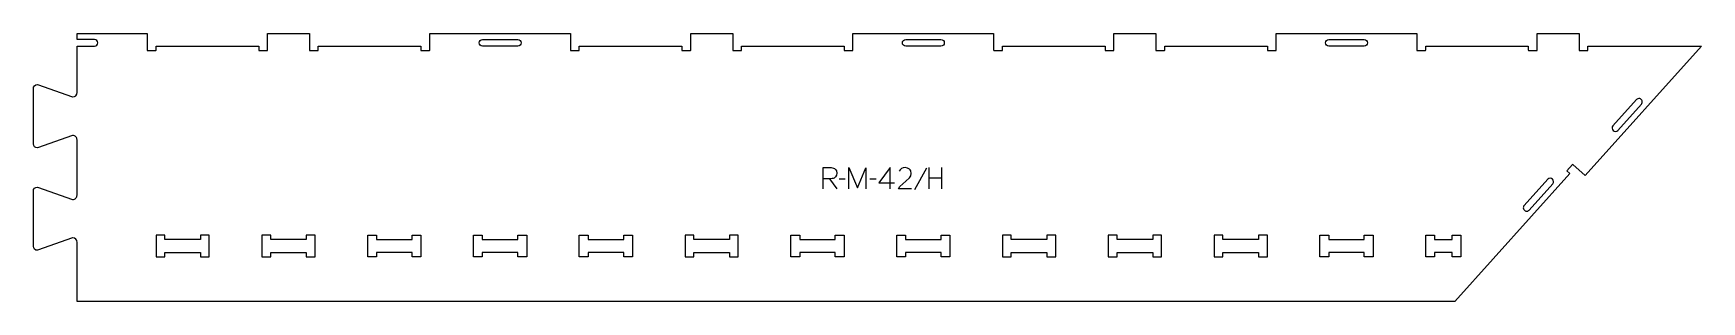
# Model space of a CAD drawing. Header units: millimetres. Extents: x -1117 to 1249, y -190 to 190.
import ezdxf

# ---------------------------------------------------------------- set-up
doc = ezdxf.new("R2010")
doc.units = ezdxf.units.MM
for name, color, linetype, true_color in [('1_ANYTOOL_1MMDEEP_LABELS_S', 2, 'Continuous', 0xffff00), ('3_ANYTOOL_CUTTHROUGH_INSID', 4, 'Continuous', 0x00ffff), ('4_ANYTOOL_CUTTHROUGH_OUTSI', 5, 'Continuous', 0x0000ff)]:
    doc.layers.add(name, color=color, linetype=linetype, true_color=true_color)

msp = doc.modelspace()

# ---------------------------------------------------------------- linework, layer by layer
at = {"layer": '1_ANYTOOL_1MMDEEP_LABELS_S'}
for p, q in [((153.1, 0), (153.1, -30)), ((171.4, -30), (171.4, 0)), ((12, -15.6), (22.5, -30)), ((34.5, -16.1), (25.7, -16.2)), ((78, -16.1), (69.2, -16.2)), ((82.2, -21.3), (104, -21.3)), ((149.7, -0.5), (132.5, -31.2)), ((171.4, -14.7), (153.1, -14.7))]:
    msp.add_line(p, q, dxfattribs=at)
for points in [[(3, -30), (3, 0), (14.4, 0), (17.8, -0.5), (19.2, -1.1), (20.3, -2), (21.2, -3.1), (21.8, -4.4), (22.3, -7.8), (21.9, -10.6), (20.5, -13), (19.6, -14.1), (18.5, -14.8), (17.2, -15.3), (15.8, -15.5), (14, -15.6), (12, -15.6), (3, -15.6)], [(39.6, -30), (39.6, 0), (51.6, -28.4), (63.6, -0.1), (63.6, -30)], [(98.2, -30), (98.3, 0), (82.2, -21.3)], [(128.4, -30), (110.1, -29.9), (111.7, -26.5), (120.2, -19.1), (125.6, -14.4), (127.4, -11.6), (128, -8.2), (127.3, -4.7), (126.5, -3.3), (125.4, -2.1), (122.6, -0.5), (119.1, 0), (116.3, -0.3), (114, -1.3), (112.1, -2.9), (110.6, -5.1)]]:
    msp.add_lwpolyline(points, dxfattribs=at)
at = {"layer": '3_ANYTOOL_CUTTHROUGH_INSID'}
for points in [[(-429.9, 181.5, -1), (-429.9, 172), (-479.9, 172, -1), (-479.9, 181.5)], [(170.1, 181.5, -1), (170.1, 172), (120.1, 172, -1), (120.1, 181.5)], [(770.1, 181.5, -1), (770.1, 172), (720.1, 172, -1), (720.1, 181.5)], [(1129.8, 52.8), (1163.2, 90, 1), (1156.2, 96.3), (1122.7, 59.2, 1)], [(1004, -60), (1037.4, -22.8, 1), (1030.4, -16.5), (996.9, -53.6, 1)]]:
    msp.add_lwpolyline(points, format="xyb", close=True, dxfattribs=at)
for points in [[(-930.2, -101.5), (-930.2, -95.5), (-942.7, -95.5), (-942.7, -126), (-930.2, -126), (-930.2, -120), (-879.7, -120), (-879.7, -126), (-867.2, -126), (-867.2, -95.5), (-879.7, -95.5), (-879.7, -101.5)], [(-780.2, -101.5), (-780.2, -95.5), (-792.7, -95.5), (-792.7, -126), (-780.2, -126), (-780.2, -120), (-729.7, -120), (-729.7, -126), (-717.2, -126), (-717.2, -95.5), (-729.7, -95.5), (-729.7, -101.5)], [(-630.2, -120), (-630.2, -126), (-642.7, -126), (-642.7, -95.5), (-630.2, -95.5), (-630.2, -101.5), (-579.7, -101.5), (-579.7, -95.5), (-567.2, -95.5), (-567.2, -126), (-579.7, -126), (-579.7, -120)], [(-480.2, -101.5), (-429.7, -101.5), (-429.7, -95.5), (-417.2, -95.5), (-417.2, -126), (-429.7, -126), (-429.7, -120), (-480.2, -120), (-480.2, -126), (-492.7, -126), (-492.7, -95.5), (-480.2, -95.5)], [(-279.7, -101.5), (-279.7, -95.5), (-267.2, -95.5), (-267.2, -126), (-279.7, -126), (-279.7, -120), (-330.2, -120), (-330.2, -126), (-342.7, -126), (-342.7, -95.5), (-330.2, -95.5), (-330.2, -101.5)], [(-180.2, -101.5), (-180.2, -95.5), (-192.7, -95.5), (-192.7, -126), (-180.2, -126), (-180.2, -120), (-129.7, -120), (-129.7, -126), (-117.2, -126), (-117.2, -95.5), (-129.7, -95.5), (-129.7, -101.5)], [(-30.2, -120), (-30.2, -126), (-42.7, -126), (-42.7, -95.5), (-30.2, -95.5), (-30.2, -101.5), (20.3, -101.5), (20.3, -95.5), (32.8, -95.5), (32.8, -126), (20.3, -126), (20.3, -120)], [(119.8, -101.5), (170.3, -101.5), (170.3, -95.5), (182.8, -95.5), (182.8, -126), (170.3, -126), (170.3, -120), (119.8, -120), (119.8, -126), (107.3, -126), (107.3, -95.5), (119.8, -95.5)], [(320.3, -120), (320.3, -126), (332.8, -126), (332.8, -95.5), (320.3, -95.5), (320.3, -101.5), (269.8, -101.5), (269.8, -95.5), (257.3, -95.5), (257.3, -126), (269.8, -126), (269.8, -120)], [(419.8, -101.5), (419.8, -95.5), (407.3, -95.5), (407.3, -126), (419.8, -126), (419.8, -120), (470.3, -120), (470.3, -126), (482.8, -126), (482.8, -95.5), (470.3, -95.5), (470.3, -101.5)], [(569.8, -101.5), (569.8, -95.5), (557.3, -95.5), (557.3, -126), (569.8, -126), (569.8, -120), (620.3, -120), (620.3, -126), (632.8, -126), (632.8, -95.5), (620.3, -95.5), (620.3, -101.5)], [(719.8, -101.5), (770.3, -101.5), (770.3, -95.5), (782.8, -95.5), (782.8, -126), (770.3, -126), (770.3, -120), (719.8, -120), (719.8, -126), (707.3, -126), (707.3, -95.5), (719.8, -95.5)], [(907.3, -126), (894.8, -126), (894.8, -120), (869.8, -120), (869.8, -126), (857.3, -126), (857.3, -95.5), (869.8, -95.5), (869.8, -101.5), (894.8, -101.5), (894.8, -95.5), (907.3, -95.5)]]:
    msp.add_lwpolyline(points, close=True, dxfattribs=at)
at = {"layer": '4_ANYTOOL_CUTTHROUGH_OUTSI'}
msp.add_lwpolyline([(-1029.9, 181.5), (-1054.7, 181.5), (-1054.7, 190), (-955.2, 190), (-955.2, 166.2, 0.414214), (-954.9, 166), (-942.9, 166, 0.414214), (-942.7, 166.2), (-942.7, 172), (-797.2, 172), (-797.2, 166.2, 0.414214), (-796.9, 166), (-784.9, 166, 0.414214), (-784.7, 166.2), (-784.7, 190), (-725.2, 190), (-725.2, 166.2, 0.414214), (-724.9, 166), (-712.9, 166, 0.414214), (-712.7, 166.2), (-712.7, 172), (-567.2, 172), (-567.2, 166.2, 0.414214), (-566.9, 166), (-554.9, 166, 0.414214), (-554.7, 166.2), (-554.7, 190), (-355.2, 190), (-355.2, 166.2, 0.414214), (-354.9, 166), (-342.9, 166, 0.414214), (-342.7, 166.2), (-342.7, 172), (-197.2, 172), (-197.2, 166.2, 0.414214), (-196.9, 166), (-184.9, 166, 0.414214), (-184.7, 166.2), (-184.7, 190), (-125.2, 190), (-125.2, 166.2, 0.414214), (-124.9, 166), (-112.9, 166, 0.414214), (-112.7, 166.2), (-112.7, 172), (32.8, 172), (32.8, 166.2, 0.414214), (33.1, 166), (45.1, 166, 0.414214), (45.3, 166.2), (45.3, 190), (244.8, 190), (244.8, 166.2, 0.414214), (245.1, 166), (257.1, 166, 0.414214), (257.3, 166.2), (257.3, 172), (402.8, 172), (402.8, 166.2, 0.414214), (403.1, 166), (415.1, 166, 0.414214), (415.3, 166.2), (415.3, 190), (474.8, 190), (474.8, 166.2, 0.414214), (475.1, 166), (487.1, 166, 0.414214), (487.3, 166.2), (487.3, 172), (632.8, 172), (632.8, 166.2, 0.414214), (633.1, 166), (645.1, 166, 0.414214), (645.3, 166.2), (645.3, 190), (844.8, 190), (844.8, 166.2, 0.414214), (845.1, 166), (857.1, 166, 0.414214), (857.3, 166.2), (857.3, 172), (1002.8, 172), (1002.8, 166.2, 0.414214), (1003.1, 166), (1015.1, 166, 0.414214), (1015.3, 166.2), (1015.3, 190), (1074.8, 190), (1074.8, 166.2, 0.414214), (1075.1, 166), (1087.1, 166, 0.414214), (1087.3, 166.2), (1087.3, 172), (1248.5, 172), (1083.6, -11.2), (1065.9, 4.7, 0.414214), (1065.5, 4.6), (1057.5, -4.3, 0.414214), (1057.5, -4.6), (1061.8, -8.5), (898.8, -189.5), (-1054.7, -189.5), (-1054.7, -105.7, 0.411451), (-1060.9, -99.5), (-1061, -99.5), (-1110.9, -117, -0.412073), (-1116.7, -111.3), (-1116.7, -33.3, -0.412073), (-1110.9, -27.5), (-1061, -45), (-1060.9, -45, 0.414214), (-1054.7, -38.8), (-1054.7, 39.2, 0.414214), (-1060.9, 45.5), (-1061, 45.5), (-1110.9, 28, -0.412073), (-1116.7, 33.7), (-1116.7, 111.7, -0.412073), (-1110.9, 117.5), (-1061, 100), (-1060.9, 100, 0.411451), (-1054.7, 106.2), (-1054.7, 172), (-1029.9, 172, 1)], format="xyb", close=True, dxfattribs=at)

doc.saveas('drawing.dxf')
